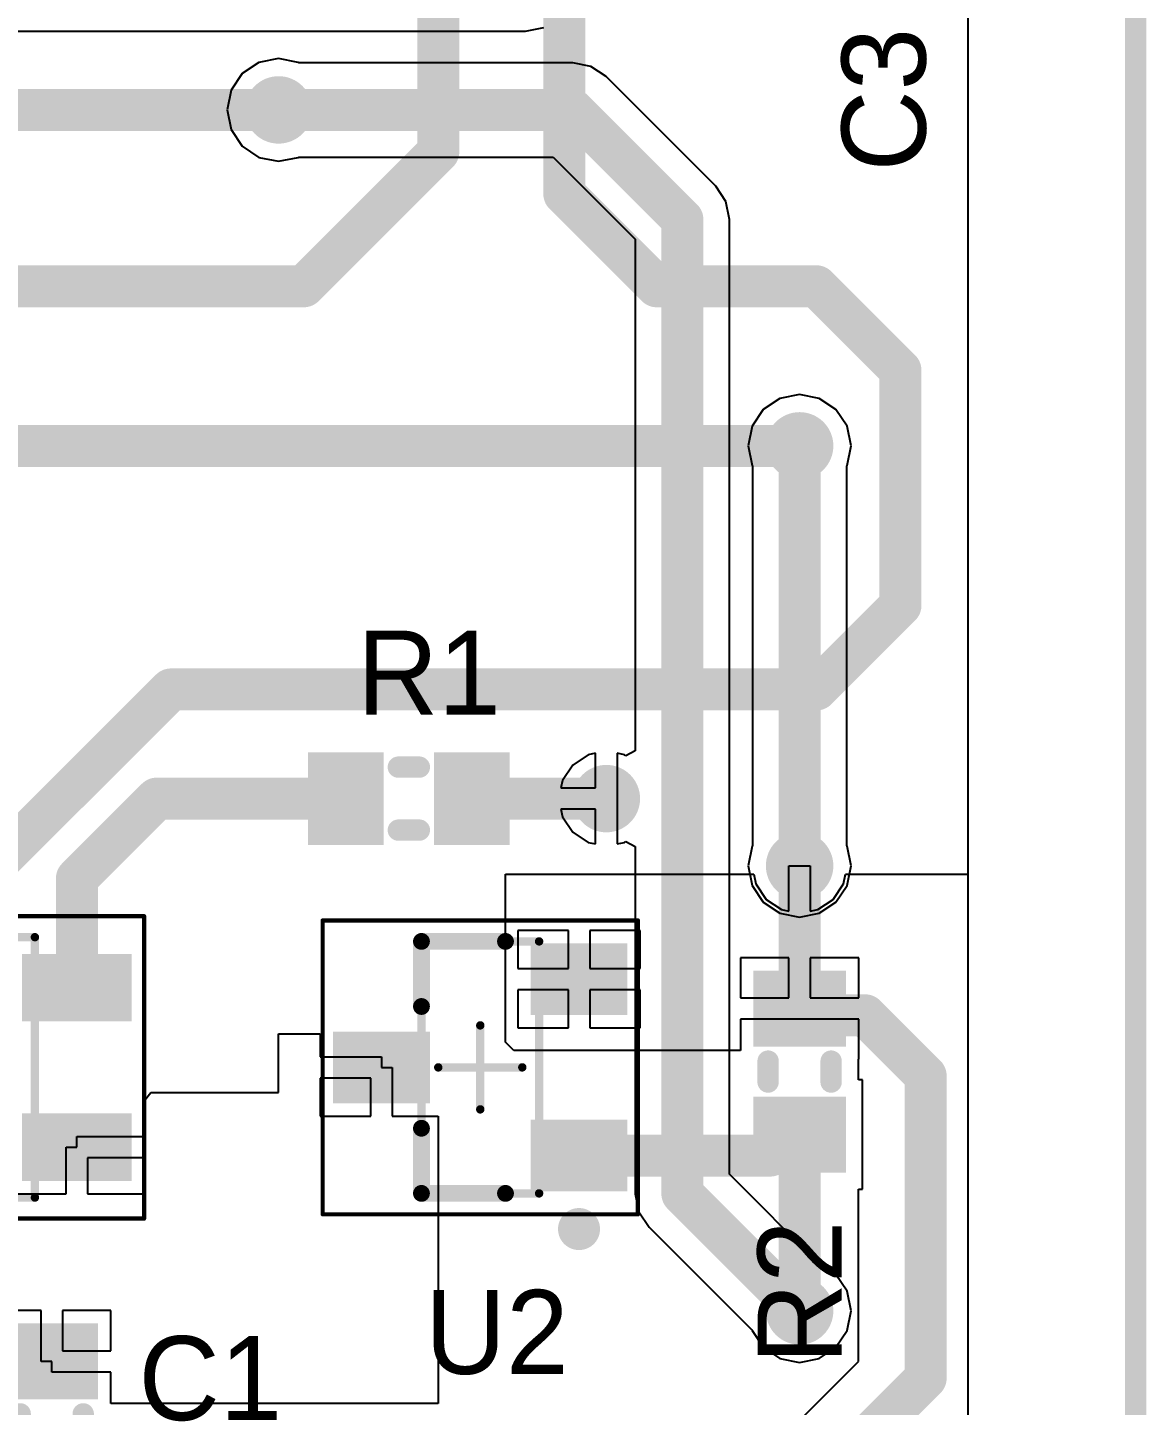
# Model space of a CAD drawing. Header units: millimetres. Extents: x -0.1 to 49.1, y -0.1 to 70.1.
# Drawn here: x 35.81 to 49.13, y 9.98 to 26.38 of the extents above; entities that cross this region are included whole.
import ezdxf

# ---------------------------------------------------------------- set-up
doc = ezdxf.new("R2010")
doc.units = ezdxf.units.MM
for name, color, linetype in [('BottomLayer', 5, 'Continuous'), ('BottomSolder', 6, 'Continuous'), ('Mechanical1', 6, 'Continuous'), ('Mechanical13', 56, 'Continuous'), ('Mechanical15', 56, 'Continuous'), ('MultiLayer', 9, 'Continuous'), ('TopLayer', 1, 'Continuous'), ('TopOverlay', 2, 'Continuous'), ('TopPaste', 8, 'Continuous'), ('TopSolder', 216, 'Continuous')]:
    doc.layers.add(name, color=color, linetype=linetype)

# ---------------------------------------------------------------- blocks, each defined once
blk = doc.blocks.new('SOT105P240X110_3N_8')
at = {"layer": 'Mechanical13', "const_width": 0.0999998}
for points in [[(-0.6999985999999999, 1.49999954), (-0.6999985999999999, -1.49999954)], [(0.7000011399999999, 1.49999954), (-0.6999985999999999, 1.49999954)], [(0.7000011399999999, 1.49999954), (0.7000011399999999, -1.49999954)], [(0.7000011399999999, -1.49999954), (-0.6999985999999999, -1.49999954)]]:
    blk.add_lwpolyline(points, dxfattribs=at)
at = {"layer": 'Mechanical13', "const_width": 0.0499999}
for points in [[(-0.72499728, 1.49999954, 1), (-0.67499992, 1.49999954, 1)], [(-0.72499728, 1.49999954, 1), (-0.67499992, 1.49999954, 1)], [(0.67500246, 1.49999954, 1), (0.72499982, 1.49999954, 1)], [(0.67500246, 1.49999954, 1), (0.72499982, 1.49999954, 1)], [(-0.72499728, -1.49999954, 1), (-0.67499992, -1.49999954, 1)], [(-0.72499728, -1.49999954, 1), (-0.67499992, -1.49999954, 1)], [(0.67500246, -1.49999954, 1), (0.72499982, -1.49999954, 1)], [(0.67500246, -1.49999954, 1), (0.72499982, -1.49999954, 1)]]:
    blk.add_lwpolyline(points, format="xyb", close=True, dxfattribs=at)
at = {"layer": 'Mechanical15'}
for points, const_width in [([(-1.87500006, 1.75000158), (-1.87500006, -1.74999904)], 0.0499999), ([(1.87500006, 1.75000158), (-1.87500006, 1.75000158)], 0.0499999), ([(1.87500006, 1.75000158), (1.87500006, -1.74999904)], 0.0499999), ([(0, 0.50000154), (0, -0.499999)], 0.0999998), ([(0.50000154, 0), (-0.499999, 0)], 0.0999998), ([(1.87500006, -1.74999904), (-1.87500006, -1.74999904)], 0.0499999)]:
    blk.add_lwpolyline(points, dxfattribs=dict(at, const_width=const_width))
for points, const_width in [([(-1.8874994, 1.75000158, 1), (-1.86250072, 1.75000158, 1)], 0.02499868), ([(-1.8874994, 1.75000158, 1), (-1.86250072, 1.75000158, 1)], 0.02499868), ([(1.86250072, 1.75000158, 1), (1.8874994, 1.75000158, 1)], 0.02499868), ([(1.86250072, 1.75000158, 1), (1.8874994, 1.75000158, 1)], 0.02499868), ([(-0.02499868, 0.50000154, 1), (0.02499868, 0.50000154, 1)], 0.0499999), ([(-0.5249976799999999, 0, 1), (-0.47500032, 0, 1)], 0.0499999), ([(0.47500286, 0, 1), (0.52500022, 0, 1)], 0.0499999), ([(-0.02499868, -0.499999, 1), (0.02499868, -0.499999, 1)], 0.0499999), ([(-1.8874994, -1.74999904, 1), (-1.86250072, -1.74999904, 1)], 0.02499868), ([(-1.8874994, -1.74999904, 1), (-1.86250072, -1.74999904, 1)], 0.02499868), ([(1.86250072, -1.74999904, 1), (1.8874994, -1.74999904, 1)], 0.02499868), ([(1.86250072, -1.74999904, 1), (1.8874994, -1.74999904, 1)], 0.02499868)]:
    blk.add_lwpolyline(points, format="xyb", close=True, dxfattribs=dict(at, const_width=const_width))
at = {"layer": 'TopLayer'}
for points in [[(-0.6999985999999999, 0.72499982), (-0.6999985999999999, 1.37500106), (-1.64999924, 0.72499982), (-1.64999924, 1.37500106)], [(1.65000178, -0.32500062), (1.65000178, 0.32500062), (0.7000011399999999, -0.32500062), (0.7000011399999999, 0.32500062)], [(-0.6999985999999999, -1.37500106), (-0.6999985999999999, -0.72499982), (-1.64999924, -1.37500106), (-1.64999924, -0.72499982)]]:
    blk.add_solid(points, dxfattribs=at)
at = {"layer": 'TopOverlay'}
for points, const_width in [([(-1.0499979, 1.92499996, 1), (-1.29999994, 1.92499996, 1)], 0.2499995), ([(-1.36249918, 1.92499996, 1), (-1.2375007, 1.92499996, 1)], 0.12499848), ([(-1.11249714, 1.92499996, 1), (-0.98749866, 1.92499996, 1)], 0.12499848), ([(-0.3499993, 1.49999954, 1), (-0.2499995, 1.49999954, 1)], 0.0999998), ([(0.65000124, 1.49999954, 1), (0.75000104, 1.49999954, 1)], 0.0999998), ([(0.65000124, 1.49999954, 1), (0.75000104, 1.49999954, 1)], 0.0999998), ([(0.65000124, 0.72499982, 1), (0.75000104, 0.72499982, 1)], 0.0999998), ([(0.65000124, -0.72499982, 1), (0.75000104, -0.72499982, 1)], 0.0999998), ([(-0.3499993, -1.49999954, 1), (-0.2499995, -1.49999954, 1)], 0.0999998), ([(0.65000124, -1.49999954, 1), (0.75000104, -1.49999954, 1)], 0.0999998), ([(0.65000124, -1.49999954, 1), (0.75000104, -1.49999954, 1)], 0.0999998)]:
    blk.add_lwpolyline(points, format="xyb", close=True, dxfattribs=dict(at, const_width=const_width))
at = {"layer": 'TopOverlay', "const_width": 0.1999996}
for points in [[(0.7000011399999999, 1.49999954), (-0.2999994, 1.49999954)], [(0.7000011399999999, 1.49999954), (0.7000011399999999, 0.72499982)], [(0.7000011399999999, -0.72499982), (0.7000011399999999, -1.49999954)], [(0.7000011399999999, -1.49999954), (-0.2999994, -1.49999954)]]:
    blk.add_lwpolyline(points, dxfattribs=at)
at = {"layer": 'TopPaste'}
for points in [[(-0.6999985999999999, 0.72499982), (-0.6999985999999999, 1.37500106), (-1.64999924, 0.72499982), (-1.64999924, 1.37500106)], [(1.65000178, -0.32500062), (1.65000178, 0.32500062), (0.7000011399999999, -0.32500062), (0.7000011399999999, 0.32500062)], [(-0.6999985999999999, -1.37500106), (-0.6999985999999999, -0.72499982), (-1.64999924, -1.37500106), (-1.64999924, -0.72499982)]]:
    blk.add_solid(points, dxfattribs=at)
at = {"layer": 'TopSolder'}
for points in [[(-0.5983986, 0.6233998199999999), (-0.5983986, 1.47660106), (-1.75159924, 0.6233998199999999), (-1.75159924, 1.47660106)], [(1.75160178, -0.4266006199999999), (1.75160178, 0.4266006199999999), (0.59840114, -0.4266006199999999), (0.59840114, 0.4266006199999999)], [(-0.5983986, -1.47660106), (-0.5983986, -0.6233998199999999), (-1.75159924, -1.47660106), (-1.75159924, -0.6233998199999999)]]:
    blk.add_solid(points, dxfattribs=at)
blk = doc.blocks.new('SOT23127P600_8N_16')
at = {"layer": 'Mechanical13', "const_width": 0.0999998}
for points in [[(-0.90000074, -1.54999944), (-0.90000074, 1.54999944)], [(-0.90000074, 1.54999944), (0.8999982, 1.54999944)], [(0.8999982, -1.54999944), (0.8999982, 1.54999944)], [(-0.90000074, -1.54999944), (0.8999982, -1.54999944)]]:
    blk.add_lwpolyline(points, dxfattribs=at)
at = {"layer": 'Mechanical13', "const_width": 0.0499999}
for points in [[(-0.9249994199999999, 1.54999944, 1), (-0.8750020599999999, 1.54999944, 1)], [(-0.9249994199999999, 1.54999944, 1), (-0.8750020599999999, 1.54999944, 1)], [(0.87499952, 1.54999944, 1), (0.9249968799999999, 1.54999944, 1)], [(0.87499952, 1.54999944, 1), (0.9249968799999999, 1.54999944, 1)], [(-0.9249994199999999, -1.54999944, 1), (-0.8750020599999999, -1.54999944, 1)], [(-0.9249994199999999, -1.54999944, 1), (-0.8750020599999999, -1.54999944, 1)], [(0.87499952, -1.54999944, 1), (0.9249968799999999, -1.54999944, 1)], [(0.87499952, -1.54999944, 1), (0.9249968799999999, -1.54999944, 1)]]:
    blk.add_lwpolyline(points, format="xyb", close=True, dxfattribs=at)
at = {"layer": 'Mechanical15'}
for points, const_width in [([(-2.20000068, -1.79999894), (-2.20000068, 1.80000148)], 0.0499999), ([(-2.20000068, 1.80000148), (2.19999814, 1.80000148)], 0.0499999), ([(2.19999814, -1.79999894), (2.19999814, 1.80000148)], 0.0499999), ([(0, -0.499999), (0, 0.50000154)], 0.0999998), ([(-0.50000154, 0), (0.499999, 0)], 0.0999998), ([(-2.20000068, -1.79999894), (2.19999814, -1.79999894)], 0.0499999)]:
    blk.add_lwpolyline(points, dxfattribs=dict(at, const_width=const_width))
for points, const_width in [([(-2.21250002, 1.80000148, 1), (-2.18750134, 1.80000148, 1)], 0.02499868), ([(-2.21250002, 1.80000148, 1), (-2.18750134, 1.80000148, 1)], 0.02499868), ([(2.1874988, 1.80000148, 1), (2.21249748, 1.80000148, 1)], 0.02499868), ([(2.1874988, 1.80000148, 1), (2.21249748, 1.80000148, 1)], 0.02499868), ([(-0.02499868, 0.50000154, 1), (0.02499868, 0.50000154, 1)], 0.0499999), ([(-0.52500022, 0, 1), (-0.47500286, 0, 1)], 0.0499999), ([(0.47500032, 0, 1), (0.5249976799999999, 0, 1)], 0.0499999), ([(-0.02499868, -0.499999, 1), (0.02499868, -0.499999, 1)], 0.0499999), ([(-2.21250002, -1.79999894, 1), (-2.18750134, -1.79999894, 1)], 0.02499868), ([(-2.21250002, -1.79999894, 1), (-2.18750134, -1.79999894, 1)], 0.02499868), ([(2.1874988, -1.79999894, 1), (2.21249748, -1.79999894, 1)], 0.02499868), ([(2.1874988, -1.79999894, 1), (2.21249748, -1.79999894, 1)], 0.02499868)]:
    blk.add_lwpolyline(points, format="xyb", close=True, dxfattribs=dict(at, const_width=const_width))
at = {"layer": 'TopLayer'}
for points in [[(-0.8500008399999999, 0.65000124), (-0.8500008399999999, 1.25000004), (-1.94999864, 0.65000124), (-1.94999864, 1.25000004)], [(1.94999864, 0.65000124), (1.94999864, 1.25000004), (0.8500008399999999, 0.65000124), (0.8500008399999999, 1.25000004)], [(-0.8500008399999999, -0.2999994), (-0.8500008399999999, 0.2999994), (-1.94999864, -0.2999994), (-1.94999864, 0.2999994)], [(-0.8500008399999999, -1.2499975), (-0.8500008399999999, -0.6499986999999999), (-1.94999864, -1.2499975), (-1.94999864, -0.6499986999999999)], [(1.94999864, -1.2499975), (1.94999864, -0.6499986999999999), (0.8500008399999999, -1.2499975), (0.8500008399999999, -0.6499986999999999)]]:
    blk.add_solid(points, dxfattribs=at)
at = {"layer": 'TopOverlay'}
for points, const_width in [([(-1.29999994, 1.80000148, 1), (-1.55000198, 1.80000148, 1)], 0.2499995), ([(-1.61250122, 1.80000148, 1), (-1.48750274, 1.80000148, 1)], 0.12499848), ([(-1.36249918, 1.80000148, 1), (-1.2375007, 1.80000148, 1)], 0.12499848), ([(-0.55000144, 1.54999944, 1), (-0.4500016399999999, 1.54999944, 1)], 0.0999998), ([(-0.55000144, 1.54999944, 1), (-0.4500016399999999, 1.54999944, 1)], 0.0999998), ([(0.4499991, 1.54999944, 1), (0.5499989, 1.54999944, 1)], 0.0999998), ([(0.4499991, 1.54999944, 1), (0.5499989, 1.54999944, 1)], 0.0999998), ([(-0.55000144, -1.54999944, 1), (-0.4500016399999999, -1.54999944, 1)], 0.0999998), ([(-0.55000144, -1.54999944, 1), (-0.4500016399999999, -1.54999944, 1)], 0.0999998), ([(0.4499991, -1.54999944, 1), (0.5499989, -1.54999944, 1)], 0.0999998), ([(0.4499991, -1.54999944, 1), (0.5499989, -1.54999944, 1)], 0.0999998)]:
    blk.add_lwpolyline(points, format="xyb", close=True, dxfattribs=dict(at, const_width=const_width))
at = {"layer": 'TopOverlay', "const_width": 0.1999996}
for points in [[(-0.50000154, 1.54999944), (0.499999, 1.54999944)], [(-0.50000154, -1.54999944), (-0.50000154, 1.54999944)], [(0.499999, -1.54999944), (0.499999, 1.54999944)], [(-0.50000154, -1.54999944), (0.499999, -1.54999944)]]:
    blk.add_lwpolyline(points, dxfattribs=at)
at = {"layer": 'TopPaste'}
for points in [[(-0.8500008399999999, 0.65000124), (-0.8500008399999999, 1.25000004), (-1.94999864, 0.65000124), (-1.94999864, 1.25000004)], [(1.94999864, 0.65000124), (1.94999864, 1.25000004), (0.8500008399999999, 0.65000124), (0.8500008399999999, 1.25000004)], [(-0.8500008399999999, -0.2999994), (-0.8500008399999999, 0.2999994), (-1.94999864, -0.2999994), (-1.94999864, 0.2999994)], [(-0.8500008399999999, -1.2499975), (-0.8500008399999999, -0.6499986999999999), (-1.94999864, -1.2499975), (-1.94999864, -0.6499986999999999)], [(1.94999864, -1.2499975), (1.94999864, -0.6499986999999999), (0.8500008399999999, -1.2499975), (0.8500008399999999, -0.6499986999999999)]]:
    blk.add_solid(points, dxfattribs=at)
at = {"layer": 'TopSolder'}
for points in [[(-0.74840084, 0.54840124), (-0.74840084, 1.35160004), (-2.05159864, 0.54840124), (-2.05159864, 1.35160004)], [(2.05159864, 0.54840124), (2.05159864, 1.35160004), (0.74840084, 0.54840124), (0.74840084, 1.35160004)], [(-0.74840084, -0.4015993999999999), (-0.74840084, 0.4015993999999999), (-2.05159864, -0.4015993999999999), (-2.05159864, 0.4015993999999999)], [(-0.74840084, -1.3515975), (-0.74840084, -0.5483986999999999), (-2.05159864, -1.3515975), (-2.05159864, -0.5483986999999999)], [(2.05159864, -1.3515975), (2.05159864, -0.5483986999999999), (0.74840084, -1.3515975), (0.74840084, -0.5483986999999999)]]:
    blk.add_solid(points, dxfattribs=at)
blk = doc.blocks.new('R___0603__1608_________21')
at = {"layer": 'TopLayer'}
for points in [[(-0.3499993, -0.4499991), (0.3499993, -0.4499991), (-0.3499993, 0.4499991), (0.3499993, 0.4499991)], [(1.15000024, -0.4499991), (1.84999884, -0.4499991), (1.15000024, 0.4499991), (1.84999884, 0.4499991)]]:
    blk.add_solid(points, dxfattribs=at)
at = {"layer": 'TopOverlay', "const_width": 0.254}
for points in [[(0.87499952, 0.37500052), (0.62500002, 0.37500052)], [(0.87499952, -0.37500052), (0.62500002, -0.37500052)]]:
    blk.add_lwpolyline(points, dxfattribs=at)
at = {"layer": 'TopOverlay', "const_width": 0.127}
for points in [[(0.56150002, 0.37500052, 1), (0.68850002, 0.37500052, 1)], [(0.8114995199999999, 0.37500052, 1), (0.9384995199999999, 0.37500052, 1)], [(0.56150002, -0.37500052, 1), (0.68850002, -0.37500052, 1)], [(0.8114995199999999, -0.37500052, 1), (0.9384995199999999, -0.37500052, 1)]]:
    blk.add_lwpolyline(points, format="xyb", close=True, dxfattribs=at)
at = {"layer": 'TopPaste'}
for points in [[(-0.3499993, -0.4499991), (0.3499993, -0.4499991), (-0.3499993, 0.4499991), (0.3499993, 0.4499991)], [(1.15000024, -0.4499991), (1.84999884, -0.4499991), (1.15000024, 0.4499991), (1.84999884, 0.4499991)]]:
    blk.add_solid(points, dxfattribs=at)
at = {"layer": 'TopSolder'}
for points in [[(-0.4515993, -0.5515991), (0.4515993, -0.5515991), (-0.4515993, 0.5515991), (0.4515993, 0.5515991)], [(1.04840024, -0.5515991), (1.95159884, -0.5515991), (1.04840024, 0.5515991), (1.95159884, 0.5515991)]]:
    blk.add_solid(points, dxfattribs=at)
blk = doc.blocks.new('R___0603__1608_________23')
at = {"layer": 'TopLayer'}
for points in [[(-0.3499993, -0.4499991), (0.3499993, -0.4499991), (-0.3499993, 0.4499991), (0.3499993, 0.4499991)], [(1.15000024, -0.4499991), (1.84999884, -0.4499991), (1.15000024, 0.4499991), (1.84999884, 0.4499991)]]:
    blk.add_solid(points, dxfattribs=at)
at = {"layer": 'TopOverlay', "const_width": 0.254}
for points in [[(0.62500002, 0.37500052), (0.87499952, 0.37500052)], [(0.62500002, -0.37500052), (0.87499952, -0.37500052)]]:
    blk.add_lwpolyline(points, dxfattribs=at)
at = {"layer": 'TopOverlay', "const_width": 0.127}
for points in [[(0.56150002, 0.37500052, 1), (0.68850002, 0.37500052, 1)], [(0.8114995199999999, 0.37500052, 1), (0.9384995199999999, 0.37500052, 1)], [(0.56150002, -0.37500052, 1), (0.68850002, -0.37500052, 1)], [(0.8114995199999999, -0.37500052, 1), (0.9384995199999999, -0.37500052, 1)]]:
    blk.add_lwpolyline(points, format="xyb", close=True, dxfattribs=at)
at = {"layer": 'TopPaste'}
for points in [[(-0.3499993, -0.4499991), (0.3499993, -0.4499991), (-0.3499993, 0.4499991), (0.3499993, 0.4499991)], [(1.15000024, -0.4499991), (1.84999884, -0.4499991), (1.15000024, 0.4499991), (1.84999884, 0.4499991)]]:
    blk.add_solid(points, dxfattribs=at)
at = {"layer": 'TopSolder'}
for points in [[(-0.4515993, -0.5515991), (0.4515993, -0.5515991), (-0.4515993, 0.5515991), (0.4515993, 0.5515991)], [(1.04840024, -0.5515991), (1.95159884, -0.5515991), (1.04840024, 0.5515991), (1.95159884, 0.5515991)]]:
    blk.add_solid(points, dxfattribs=at)
blk = doc.blocks.new('C___0603__1608_________32')
at = {"layer": 'TopLayer'}
for points in [[(-0.3499993, -0.4499991), (0.3499993, -0.4499991), (-0.3499993, 0.4499991), (0.3499993, 0.4499991)], [(1.15000024, -0.4499991), (1.84999884, -0.4499991), (1.15000024, 0.4499991), (1.84999884, 0.4499991)]]:
    blk.add_solid(points, dxfattribs=at)
at = {"layer": 'TopOverlay', "const_width": 0.254}
for points in [[(0.62500002, 0.37500052), (0.87499952, 0.37500052)], [(0.62500002, -0.37500052), (0.87499952, -0.37500052)]]:
    blk.add_lwpolyline(points, dxfattribs=at)
at = {"layer": 'TopOverlay', "const_width": 0.127}
for points in [[(0.56150002, 0.37500052, 1), (0.68850002, 0.37500052, 1)], [(0.8114995199999999, 0.37500052, 1), (0.9384995199999999, 0.37500052, 1)], [(0.56150002, -0.37500052, 1), (0.68850002, -0.37500052, 1)], [(0.8114995199999999, -0.37500052, 1), (0.9384995199999999, -0.37500052, 1)]]:
    blk.add_lwpolyline(points, format="xyb", close=True, dxfattribs=at)
at = {"layer": 'TopPaste'}
for points in [[(-0.3499993, -0.4499991), (0.3499993, -0.4499991), (-0.3499993, 0.4499991), (0.3499993, 0.4499991)], [(1.15000024, -0.4499991), (1.84999884, -0.4499991), (1.15000024, 0.4499991), (1.84999884, 0.4499991)]]:
    blk.add_solid(points, dxfattribs=at)
at = {"layer": 'TopSolder'}
for points in [[(-0.4515993, -0.5515991), (0.4515993, -0.5515991), (-0.4515993, 0.5515991), (0.4515993, 0.5515991)], [(1.04840024, -0.5515991), (1.95159884, -0.5515991), (1.04840024, 0.5515991), (1.95159884, 0.5515991)]]:
    blk.add_solid(points, dxfattribs=at)

msp = doc.modelspace()

# ---------------------------------------------------------------- linework, layer by layer
at = {"layer": 'BottomLayer'}
for p, q in [((46.99999998, 30.11000328), (46.99999998, 2.00000108)), ((27.74071668, 26.33922596), (41.7399978, 26.33922596)), ((41.7399978, 26.33922596), (41.95459732, 26.3819132)), ((38.56589188, 25.9651881), (38.36742644, 25.8325747)), ((38.80000114, 26.01175392), (38.56589188, 25.9651881)), ((39.0341104, 25.9651881), (38.80000114, 26.01175392)), ((39.04071694, 25.96077358), (39.0341104, 25.9651881)), ((42.30000176, 25.96077358), (39.04071694, 25.96077358)), ((42.51460128, 25.91808634), (42.30000176, 25.96077358)), ((38.36742644, 25.8325747), (38.23481304, 25.63410926)), ((42.69652878, 25.79652702), (42.51460128, 25.91808634)), ((44.00167984, 24.49137596), (42.69652878, 25.79652702)), ((38.23481304, 25.63410926), (38.18824721999999, 25.4)), ((38.18824721999999, 25.4), (38.23481304, 25.16589074)), ((38.23481304, 25.16589074), (38.36742644, 24.9674253)), ((38.36742644, 24.9674253), (38.56589188, 24.8348119)), ((38.56589188, 24.8348119), (38.80000114, 24.78824608)), ((38.80000114, 24.78824608), (39.0341104, 24.8348119)), ((39.0341104, 24.8348119), (39.04071694, 24.83922642)), ((39.04071694, 24.83922642), (42.0677213, 24.83922642)), ((42.0677213, 24.83922642), (43.04437924, 23.86256848)), ((44.12323916, 24.30944846), (44.00167984, 24.49137596)), ((44.1659264, 24.09484894), (44.12323916, 24.30944846)), ((44.1659264, 12.7271272), (44.1659264, 24.09484894)), ((43.04437924, 23.86256848), (43.04437924, 17.77088902)), ((44.99999889999999, 22.0117543), (44.76588964, 21.96518848)), ((45.23410816, 21.96518848), (44.99999889999999, 22.0117543)), ((44.5674242, 21.83257508), (44.43481079999999, 21.63410964)), ((44.76588964, 21.96518848), (44.5674242, 21.83257508)), ((45.4325736, 21.83257508), (45.23410816, 21.96518848)), ((45.565187, 21.63410964), (45.4325736, 21.83257508)), ((44.43481079999999, 21.63410964), (44.38824498, 21.40000038)), ((45.61175282, 21.40000038), (45.565187, 21.63410964)), ((44.38824498, 21.40000038), (44.43481079999999, 21.16589112)), ((45.565187, 21.16589112), (45.61175282, 21.40000038)), ((44.43481079999999, 21.16589112), (44.43922532, 21.15928458)), ((45.56077248, 21.15928458), (45.565187, 21.16589112)), ((44.43922532, 21.15928458), (44.43922532, 16.64071602)), ((45.56077248, 16.64071602), (45.56077248, 21.15928458)), ((42.48384188, 17.72185432), (42.3005885, 17.59941108)), ((42.57300095999999, 17.7395886), (42.48384188, 17.72185432)), ((42.57300095999999, 17.32699862), (42.57300095999999, 17.7395886)), ((42.91616004, 17.72185432), (42.82700096, 17.7395886)), ((42.82700096, 17.7395886), (42.82700096, 17.19999862)), ((42.9323754, 17.71102122), (42.91616004, 17.72185432)), ((43.04437924, 17.77088902), (42.9323754, 17.71102122)), ((42.3005885, 17.59941108), (42.17814526, 17.4161577)), ((42.17814526, 17.4161577), (42.16041097999999, 17.32699862)), ((42.16041097999999, 17.32699862), (42.57300095999999, 17.32699862)), ((42.57300095999999, 17.07299862), (42.16041097999999, 17.07299862)), ((42.16041097999999, 17.07299862), (42.17814526, 16.98383954)), ((42.57300095999999, 16.66040864), (42.57300095999999, 17.07299862)), ((42.82700096, 17.19999862), (42.82700096, 16.66040864)), ((42.17814526, 16.98383954), (42.3005885, 16.80058616)), ((42.3005885, 16.80058616), (42.48384188, 16.67814292)), ((42.48384188, 16.67814292), (42.57300095999999, 16.66040864)), ((42.82700096, 16.66040864), (42.91616004, 16.67814292)), ((42.91616004, 16.67814292), (42.9323754, 16.68897602)), ((42.9323754, 16.68897602), (43.04437924, 16.62910822)), ((43.04437924, 16.62910822), (43.04437924, 12.49484674)), ((44.43481079999999, 16.63410948), (44.38824498, 16.40000022)), ((44.43922532, 16.64071602), (44.43481079999999, 16.63410948)), ((45.565187, 16.63410948), (45.56077248, 16.64071602)), ((45.61175282, 16.40000022), (45.565187, 16.63410948)), ((44.38824498, 16.40000022), (44.43481079999999, 16.16589096)), ((45.565187, 16.16589096), (45.61175282, 16.40000022)), ((44.43481079999999, 16.16589096), (44.5674242, 15.96742552)), ((45.4325736, 15.96742552), (45.565187, 16.16589096)), ((44.5674242, 15.96742552), (44.76588964, 15.83481212)), ((45.23410816, 15.83481212), (45.4325736, 15.96742552)), ((44.76588964, 15.83481212), (44.99999889999999, 15.7882463)), ((44.99999889999999, 15.7882463), (45.23410816, 15.83481212)), ((45.22631544, 11.66673816), (44.1659264, 12.7271272)), ((43.04437924, 12.49484674), (43.08706648, 12.28024722)), ((43.08706648, 12.28024722), (43.2086258, 12.09831972)), ((43.2086258, 12.09831972), (44.4332614, 10.87368412)), ((45.23410816, 11.66518876), (45.22631544, 11.66673816)), ((45.4325736, 11.53257536), (45.23410816, 11.66518876)), ((45.565187, 11.33410992), (45.4325736, 11.53257536)), ((45.61175282, 11.10000066), (45.565187, 11.33410992)), ((45.565187, 10.8658914), (45.61175282, 11.10000066)), ((44.4332614, 10.87368412), (44.43481079999999, 10.8658914)), ((44.43481079999999, 10.8658914), (44.5674242, 10.66742596)), ((45.4325736, 10.66742596), (45.565187, 10.8658914)), ((44.5674242, 10.66742596), (44.76588964, 10.53481256)), ((45.23410816, 10.53481256), (45.4325736, 10.66742596)), ((44.76588964, 10.53481256), (44.99999889999999, 10.48824674)), ((44.99999889999999, 10.48824674), (45.23410816, 10.53481256))]:
    msp.add_line(p, q, dxfattribs=at)
for points, const_width in [([(38.65000144, 25.4, 1), (38.95000084, 25.4, 1)], 0.2999994), ([(38.67500266, 25.4, 1), (38.92499962, 25.4, 1)], 0.2499995), ([(42.17500328, 25.4, 1), (42.42500024, 25.4, 1)], 0.2499995), ([(42.17500328, 25.4, 1), (42.42500024, 25.4, 1)], 0.2499995), ([(43.48015434, 24.09484894, 1), (43.7301513, 24.09484894, 1)], 0.2499995), ([(43.48015434, 24.09484894, 1), (43.7301513, 24.09484894, 1)], 0.2499995), ([(44.8499992, 21.40000038, 1), (45.1499986, 21.40000038, 1)], 0.2999994), ([(44.87500041999999, 21.40000038, 1), (45.12499738, 21.40000038, 1)], 0.2499995), ([(42.55000125999999, 17.19999862, 1), (42.85000066, 17.19999862, 1)], 0.2999994), ([(44.8499992, 16.40000022, 1), (45.1499986, 16.40000022, 1)], 0.2999994), ([(44.87500041999999, 16.40000022, 1), (45.12499738, 16.40000022, 1)], 0.2499995), ([(43.48015434, 12.49484674, 1), (43.7301513, 12.49484674, 1)], 0.2499995), ([(43.48015434, 12.49484674, 1), (43.7301513, 12.49484674, 1)], 0.2499995), ([(44.8499992, 11.10000066, 1), (45.1499986, 11.10000066, 1)], 0.2999994), ([(44.87500041999999, 11.10000066, 1), (45.12499738, 11.10000066, 1)], 0.2499995)]:
    msp.add_lwpolyline(points, format="xyb", close=True, dxfattribs=dict(at, const_width=const_width))
at = {"layer": 'BottomLayer', "const_width": 0.499999}
for points in [[(38.80000114, 25.4), (42.30000176, 25.4)], [(42.30000176, 25.4), (43.60515282, 24.09484894)], [(43.60515282, 12.49484674), (43.60515282, 24.09484894)], [(44.99999889999999, 16.40000022), (44.99999889999999, 21.40000038)], [(43.60515282, 12.49484674), (44.99999889999999, 11.10000066)]]:
    msp.add_lwpolyline(points, dxfattribs=at)
at = {"layer": 'BottomSolder', "const_width": 0.4015993999999999}
for points in [[(38.59920144, 25.4, 1), (39.00080084, 25.4, 1)], [(44.7991992, 21.40000038, 1), (45.20079859999999, 21.40000038, 1)], [(42.49920126, 17.19999862, 1), (42.90080065999999, 17.19999862, 1)], [(44.7991992, 16.40000022, 1), (45.20079859999999, 16.40000022, 1)], [(44.7991992, 11.10000066, 1), (45.20079859999999, 11.10000066, 1)]]:
    msp.add_lwpolyline(points, format="xyb", close=True, dxfattribs=at)
at = {"layer": 'Mechanical1', "const_width": 0.254}
msp.add_lwpolyline([(49.00000106, 0), (49.00000106, 55.99999975999999)], dxfattribs=at)
at = {"layer": 'MultiLayer', "const_width": 0.2999994}
for points in [[(38.65000144, 25.4, 1), (38.95000084, 25.4, 1)], [(44.8499992, 21.40000038, 1), (45.1499986, 21.40000038, 1)], [(42.55000125999999, 17.19999862, 1), (42.85000066, 17.19999862, 1)], [(44.8499992, 16.40000022, 1), (45.1499986, 16.40000022, 1)], [(44.8499992, 11.10000066, 1), (45.1499986, 11.10000066, 1)]]:
    msp.add_lwpolyline(points, format="xyb", close=True, dxfattribs=at)
at = {"layer": 'TopLayer'}
for p, q in [((41.50000082, 14.29999934), (41.50000082, 16.30000042)), ((41.50000082, 16.30000042), (44.45503682, 16.30000042)), ((44.45503682, 16.30000042), (44.4781432, 16.18384114)), ((44.8729989, 15.86041024), (44.8729989, 16.40000022)), ((44.8729989, 16.40000022), (45.1269989, 16.40000022)), ((45.1269989, 16.40000022), (45.1269989, 15.86041024)), ((45.5218546, 16.18384114), (45.54496098, 16.30000042)), ((45.54496098, 16.30000042), (46.99999998, 16.30000042)), ((46.99999998, 16.30000042), (46.99999998, 1.89999874)), ((44.4781432, 16.18384114), (44.60058644, 16.00058776)), ((45.39941135999999, 16.00058776), (45.5218546, 16.18384114)), ((44.60058644, 16.00058776), (44.78383982, 15.87814452)), ((45.21615798, 15.87814452), (45.39941135999999, 16.00058776)), ((44.78383982, 15.87814452), (44.8729989, 15.86041024)), ((45.1269989, 15.86041024), (45.21615798, 15.87814452)), ((42.2479978, 15.629001), (41.64599748, 15.629001)), ((41.64599748, 15.629001), (41.64599748, 15.17700038)), ((42.2479978, 15.17700038), (42.2479978, 15.629001)), ((43.10399812, 15.629001), (42.5019978, 15.629001)), ((42.5019978, 15.629001), (42.5019978, 15.17700038)), ((43.10399812, 15.17700038), (43.10399812, 15.629001)), ((44.87300144, 15.30399784), (44.2959998, 15.30399784)), ((44.2959998, 15.30399784), (44.2959998, 14.82700108)), ((44.87300144, 14.82700108), (44.87300144, 15.30399784)), ((45.703998, 15.30399784), (45.12700143999999, 15.30399784)), ((45.12700143999999, 15.30399784), (45.12700143999999, 14.82700108)), ((45.703998, 14.82700108), (45.703998, 15.30399784)), ((41.64599748, 15.17700038), (42.2479978, 15.17700038)), ((42.5019978, 15.17700038), (43.10399812, 15.17700038)), ((42.2479978, 14.92300038), (41.64599748, 14.92300038)), ((41.64599748, 14.92300038), (41.64599748, 14.47099976)), ((42.2479978, 14.47099976), (42.2479978, 14.92300038)), ((43.10399812, 14.92300038), (42.5019978, 14.92300038)), ((42.5019978, 14.92300038), (42.5019978, 14.47099976)), ((43.10399812, 14.47099976), (43.10399812, 14.92300038)), ((44.2959998, 14.82700108), (44.87300144, 14.82700108)), ((45.12700143999999, 14.82700108), (45.703998, 14.82700108)), ((41.64599748, 14.47099976), (42.2479978, 14.47099976)), ((42.5019978, 14.47099976), (43.10399812, 14.47099976)), ((45.00000144, 14.57300108), (44.2959998, 14.57300108)), ((44.2959998, 14.57300108), (44.2959998, 14.19999954)), ((45.703998, 14.57300108), (45.00000144, 14.57300108)), ((45.703998, 14.09599924), (45.703998, 14.57300108)), ((38.80000114, 13.70000054), (38.80000114, 14.39999914)), ((38.80000114, 14.39999914), (39.2959971, 14.39999914)), ((39.2959971, 14.39999914), (39.2959971, 14.12699994)), ((41.60000062, 14.19999954), (41.50000082, 14.29999934)), ((39.2959971, 14.12699994), (40.02499742, 14.12699994)), ((40.02499742, 14.12699994), (40.02499742, 13.99999994)), ((44.2959998, 14.19999954), (41.60000062, 14.19999954)), ((40.02499742, 13.99999994), (40.15199741999999, 13.99999994)), ((40.15199741999999, 13.99999994), (40.15199741999999, 13.42099932)), ((45.70000004, 13.8499977), (45.70000004, 14.09599924)), ((45.70000004, 14.09599924), (45.703998, 14.09599924)), ((39.89799742, 13.87299994), (39.2959971, 13.87299994)), ((39.2959971, 13.87299994), (39.2959971, 13.42099932)), ((39.89799742, 13.42099932), (39.89799742, 13.87299994)), ((45.7499974, 13.8499977), (45.70000004, 13.8499977)), ((45.7499974, 12.5500003), (45.7499974, 13.8499977)), ((37.20399975999999, 13.6039987), (37.2788434, 13.70000054)), ((37.2788434, 13.70000054), (38.80000114, 13.70000054)), ((37.20399975999999, 13.17700184), (37.20399975999999, 13.6039987)), ((39.2959971, 13.42099932), (39.89799742, 13.42099932)), ((40.15199741999999, 13.42099932), (40.69999988, 13.42099932)), ((40.69999988, 13.42099932), (40.69999988, 10.00000032)), ((36.40000086, 13.05000184), (36.40000086, 13.17700184)), ((36.40000086, 13.17700184), (37.20399975999999, 13.17700184)), ((36.27300086, 12.49600244), (36.27300086, 13.05000184)), ((36.27300086, 13.05000184), (36.40000086, 13.05000184)), ((37.20399975999999, 12.92300184), (36.52700086, 12.92300184)), ((36.52700086, 12.92300184), (36.52700086, 12.49600244)), ((37.20399975999999, 12.49600244), (37.20399975999999, 12.92300184)), ((35.5960045, 12.49600244), (36.27300086, 12.49600244)), ((36.52700086, 12.49600244), (37.20399975999999, 12.49600244)), ((45.70000004, 10.49999932), (45.70000004, 12.5500003)), ((45.70000004, 12.5500003), (45.7499974, 12.5500003)), ((35.97299891999999, 11.10399862), (35.50000012, 11.10399862)), ((35.97299891999999, 10.49999932), (35.97299891999999, 11.10399862)), ((36.80399801999999, 11.10399862), (36.22699892, 11.10399862)), ((36.22699892, 11.10399862), (36.22699892, 10.62699932)), ((36.80399801999999, 10.62699932), (36.80399801999999, 11.10399862)), ((36.09999892, 10.49999932), (35.97299891999999, 10.49999932)), ((36.09999892, 10.37299932), (36.09999892, 10.49999932)), ((36.22699892, 10.62699932), (36.80399801999999, 10.62699932)), ((38.09999999999999, 2.89999928), (45.70000004, 10.49999932)), ((36.80399801999999, 10.37299932), (36.09999892, 10.37299932)), ((36.80399801999999, 10.00000032), (36.80399801999999, 10.37299932)), ((40.69999988, 10.00000032), (36.80399801999999, 10.00000032))]:
    msp.add_line(p, q, dxfattribs=at)
at = {"layer": 'TopLayer', "const_width": 0.499999}
for points in [[(40.69999988, 24.900001), (40.69999988, 42.80000076)], [(42.19999942, 24.39999946), (42.19999942, 38.0000002)], [(32.4999985, 25.4), (38.80000114, 25.4)], [(39.09999799999999, 23.29999912), (40.69999988, 24.900001)], [(42.19999942, 24.39999946), (43.29999976, 23.29999912)], [(34.59999938, 23.29999912), (39.09999799999999, 23.29999912)], [(43.29999976, 23.29999912), (45.20000104, 23.29999912)], [(45.20000104, 23.29999912), (46.19999903999999, 22.30000112)], [(46.19999903999999, 19.4999991), (46.19999903999999, 22.30000112)], [(32.40000123999999, 21.40000038), (44.99999889999999, 21.40000038)], [(45.20000104, 18.5000011), (46.19999903999999, 19.4999991)], [(35.30000052, 16.28136444), (37.51863718, 18.5000011)], [(37.51863718, 18.5000011), (45.20000104, 18.5000011)], [(36.40000086, 16.24999798), (37.35000403999999, 17.20000116)], [(37.35000403999999, 17.20000116), (38.0000002, 17.20000116)], [(37.50000374, 17.19999862), (39.59999954, 17.19999862)], [(38.0000002, 17.20000116), (38.00000274, 17.19999862)], [(41.09999908, 17.19999862), (42.70000096, 17.19999862)], [(44.99999889999999, 14.69999854), (44.99999889999999, 16.40000022)], [(36.40000086, 14.95000058), (36.40000086, 16.24999798)], [(44.8999991, 14.69999854), (44.99999889999999, 14.69999854)], [(44.99999889999999, 14.69999854), (45.08032894, 14.6196685)], [(45.08032894, 14.6196685), (45.78033008, 14.6196685)], [(45.78033008, 14.6196685), (46.50000098, 13.8999976)], [(39.87499772, 13.99999994), (40.02499742, 13.99999994)], [(46.50000098, 10.29999972), (46.50000098, 13.8999976)], [(44.64999959999999, 12.9499995), (44.8999991, 13.199999)], [(44.8999991, 13.199999), (44.99999889999999, 13.199999)], [(44.99999889999999, 11.10000066), (44.99999889999999, 13.199999)], [(42.3749978, 12.9499995), (44.64999959999999, 12.9499995)], [(36.19999872, 10.49999932), (36.30000106, 10.60000166)], [(36.09999892, 10.49999932), (36.19999872, 10.49999932)], [(38.60000154, 2.40000028), (46.50000098, 10.29999972)]]:
    msp.add_lwpolyline(points, dxfattribs=at)
at = {"layer": 'TopLayer'}
for points, const_width in [([(38.65000144, 25.4, 1), (38.95000084, 25.4, 1)], 0.2999994), ([(38.67500266, 25.4, 1), (38.92499962, 25.4, 1)], 0.2499995), ([(40.5750014, 24.900001, 1), (40.82499836, 24.900001, 1)], 0.2499995), ([(40.5750014, 24.900001, 1), (40.82499836, 24.900001, 1)], 0.2499995), ([(42.07500094, 24.39999946, 1), (42.3249979, 24.39999946, 1)], 0.2499995), ([(42.07500094, 24.39999946, 1), (42.3249979, 24.39999946, 1)], 0.2499995), ([(38.97499952, 23.29999912, 1), (39.22499647999999, 23.29999912, 1)], 0.2499995), ([(38.97499952, 23.29999912, 1), (39.22499647999999, 23.29999912, 1)], 0.2499995), ([(43.17500128, 23.29999912, 1), (43.42499824, 23.29999912, 1)], 0.2499995), ([(43.17500128, 23.29999912, 1), (43.42499824, 23.29999912, 1)], 0.2499995), ([(45.07500255999999, 23.29999912, 1), (45.32499952, 23.29999912, 1)], 0.2499995), ([(45.07500255999999, 23.29999912, 1), (45.32499952, 23.29999912, 1)], 0.2499995), ([(46.07500056, 22.30000112, 1), (46.32499752, 22.30000112, 1)], 0.2499995), ([(46.07500056, 22.30000112, 1), (46.32499752, 22.30000112, 1)], 0.2499995), ([(44.8499992, 21.40000038, 1), (45.1499986, 21.40000038, 1)], 0.2999994), ([(44.87500041999999, 21.40000038, 1), (45.12499738, 21.40000038, 1)], 0.2499995), ([(46.07500056, 19.4999991, 1), (46.32499752, 19.4999991, 1)], 0.2499995), ([(46.07500056, 19.4999991, 1), (46.32499752, 19.4999991, 1)], 0.2499995), ([(37.3936387, 18.5000011, 1), (37.64363566, 18.5000011, 1)], 0.2499995), ([(37.3936387, 18.5000011, 1), (37.64363566, 18.5000011, 1)], 0.2499995), ([(45.07500255999999, 18.5000011, 1), (45.32499952, 18.5000011, 1)], 0.2499995), ([(45.07500255999999, 18.5000011, 1), (45.32499952, 18.5000011, 1)], 0.2499995), ([(37.22500556, 17.20000116, 1), (37.47500252, 17.20000116, 1)], 0.2499995), ([(37.22500556, 17.20000116, 1), (37.47500252, 17.20000116, 1)], 0.2499995), ([(37.37500525999999, 17.19999862, 1), (37.62500222, 17.19999862, 1)], 0.2499995), ([(37.87500172, 17.20000116, 1), (38.12499868, 17.20000116, 1)], 0.2499995), ([(37.87500172, 17.20000116, 1), (38.12499868, 17.20000116, 1)], 0.2499995), ([(37.87500426, 17.19999862, 1), (38.12500122, 17.19999862, 1)], 0.2499995), ([(39.47500106, 17.19999862, 1), (39.72499801999999, 17.19999862, 1)], 0.2499995), ([(40.97500059999999, 17.19999862, 1), (41.22499756, 17.19999862, 1)], 0.2499995), ([(42.55000125999999, 17.19999862, 1), (42.85000066, 17.19999862, 1)], 0.2999994), ([(42.57500248, 17.19999862, 1), (42.82499944, 17.19999862, 1)], 0.2499995), ([(44.8499992, 16.40000022, 1), (45.1499986, 16.40000022, 1)], 0.2999994), ([(44.87500041999999, 16.40000022, 1), (45.12499738, 16.40000022, 1)], 0.2499995), ([(36.27500238, 16.24999798, 1), (36.52499934, 16.24999798, 1)], 0.2499995), ([(36.27500238, 16.24999798, 1), (36.52499934, 16.24999798, 1)], 0.2499995), ([(36.27500238, 14.95000058, 1), (36.52499934, 14.95000058, 1)], 0.2499995), ([(44.77500062, 14.69999854, 1), (45.02499758, 14.69999854, 1)], 0.2499995), ([(44.87500041999999, 14.69999854, 1), (45.12499738, 14.69999854, 1)], 0.2499995), ([(44.87500041999999, 14.69999854, 1), (45.12499738, 14.69999854, 1)], 0.2499995), ([(44.87500041999999, 14.69999854, 1), (45.12499738, 14.69999854, 1)], 0.2499995), ([(44.95533046, 14.6196685, 1), (45.20532742, 14.6196685, 1)], 0.2499995), ([(44.95533046, 14.6196685, 1), (45.20532742, 14.6196685, 1)], 0.2499995), ([(45.6553316, 14.6196685, 1), (45.90532856, 14.6196685, 1)], 0.2499995), ([(45.6553316, 14.6196685, 1), (45.90532856, 14.6196685, 1)], 0.2499995), ([(39.74999924, 13.99999994, 1), (39.9999962, 13.99999994, 1)], 0.2499995), ([(39.89999894, 13.99999994, 1), (40.1499959, 13.99999994, 1)], 0.2499995), ([(46.37500249999999, 13.8999976, 1), (46.62499946, 13.8999976, 1)], 0.2499995), ([(46.37500249999999, 13.8999976, 1), (46.62499946, 13.8999976, 1)], 0.2499995), ([(44.77500062, 13.199999, 1), (45.02499758, 13.199999, 1)], 0.2499995), ([(44.77500062, 13.199999, 1), (45.02499758, 13.199999, 1)], 0.2499995), ([(44.87500041999999, 13.199999, 1), (45.12499738, 13.199999, 1)], 0.2499995), ([(44.87500041999999, 13.199999, 1), (45.12499738, 13.199999, 1)], 0.2499995), ([(42.24999931999999, 12.9499995, 1), (42.49999628, 12.9499995, 1)], 0.2499995), ([(44.52500112, 12.9499995, 1), (44.77499808, 12.9499995, 1)], 0.2499995), ([(44.52500112, 12.9499995, 1), (44.77499808, 12.9499995, 1)], 0.2499995), ([(44.8499992, 11.10000066, 1), (45.1499986, 11.10000066, 1)], 0.2999994), ([(44.87500041999999, 11.10000066, 1), (45.12499738, 11.10000066, 1)], 0.2499995), ([(36.17500258, 10.60000166, 1), (36.42499953999999, 10.60000166, 1)], 0.2499995), ([(35.97500044, 10.49999932, 1), (36.2249974, 10.49999932, 1)], 0.2499995), ([(36.07500024, 10.49999932, 1), (36.3249972, 10.49999932, 1)], 0.2499995), ([(36.07500024, 10.49999932, 1), (36.3249972, 10.49999932, 1)], 0.2499995), ([(46.37500249999999, 10.29999972, 1), (46.62499946, 10.29999972, 1)], 0.2499995), ([(46.37500249999999, 10.29999972, 1), (46.62499946, 10.29999972, 1)], 0.2499995)]:
    msp.add_lwpolyline(points, format="xyb", close=True, dxfattribs=dict(at, const_width=const_width))
at = {"layer": 'TopSolder', "const_width": 0.4015993999999999}
for points in [[(38.59920144, 25.4, 1), (39.00080084, 25.4, 1)], [(44.7991992, 21.40000038, 1), (45.20079859999999, 21.40000038, 1)], [(42.49920126, 17.19999862, 1), (42.90080065999999, 17.19999862, 1)], [(44.7991992, 16.40000022, 1), (45.20079859999999, 16.40000022, 1)], [(44.7991992, 11.10000066, 1), (45.20079859999999, 11.10000066, 1)]]:
    msp.add_lwpolyline(points, format="xyb", close=True, dxfattribs=at)

# ---------------------------------------------------------------- block references
for name, p, rotation in [('R___0603__1608_________23', (39.59999954, 17.19999862), 360), ('SOT105P240X110_3N_8', (41.19999888, 13.99999994), 180), ('R___0603__1608_________21', (44.99999889999999, 14.69999854), 270), ('C___0603__1608_________32', (36.09999892, 8.99999978), 90)]:
    msp.add_blockref(name, p, dxfattribs=dict(rotation=rotation))
msp.add_blockref('SOT23127P600_8N_16', (35.00000112, 13.99999994))

# ---------------------------------------------------------------- texts
at = {"layer": 'TopOverlay'}
for s, p in [('C3', (46.49983588, 24.66693314)), ('R2', (45.49983534, 10.46693868))]:
    msp.add_text(s, height=1.00000054, rotation=90, dxfattribs=at).set_placement(p)
for s, p in [('R1', (39.7335502, 18.20016172)), ('U2', (40.54193314, 10.35016218)), ('C1', (37.13355032, 9.800160739999999))]:
    msp.add_text(s, height=1.00000054, dxfattribs=at).set_placement(p)

doc.saveas('drawing.dxf')
